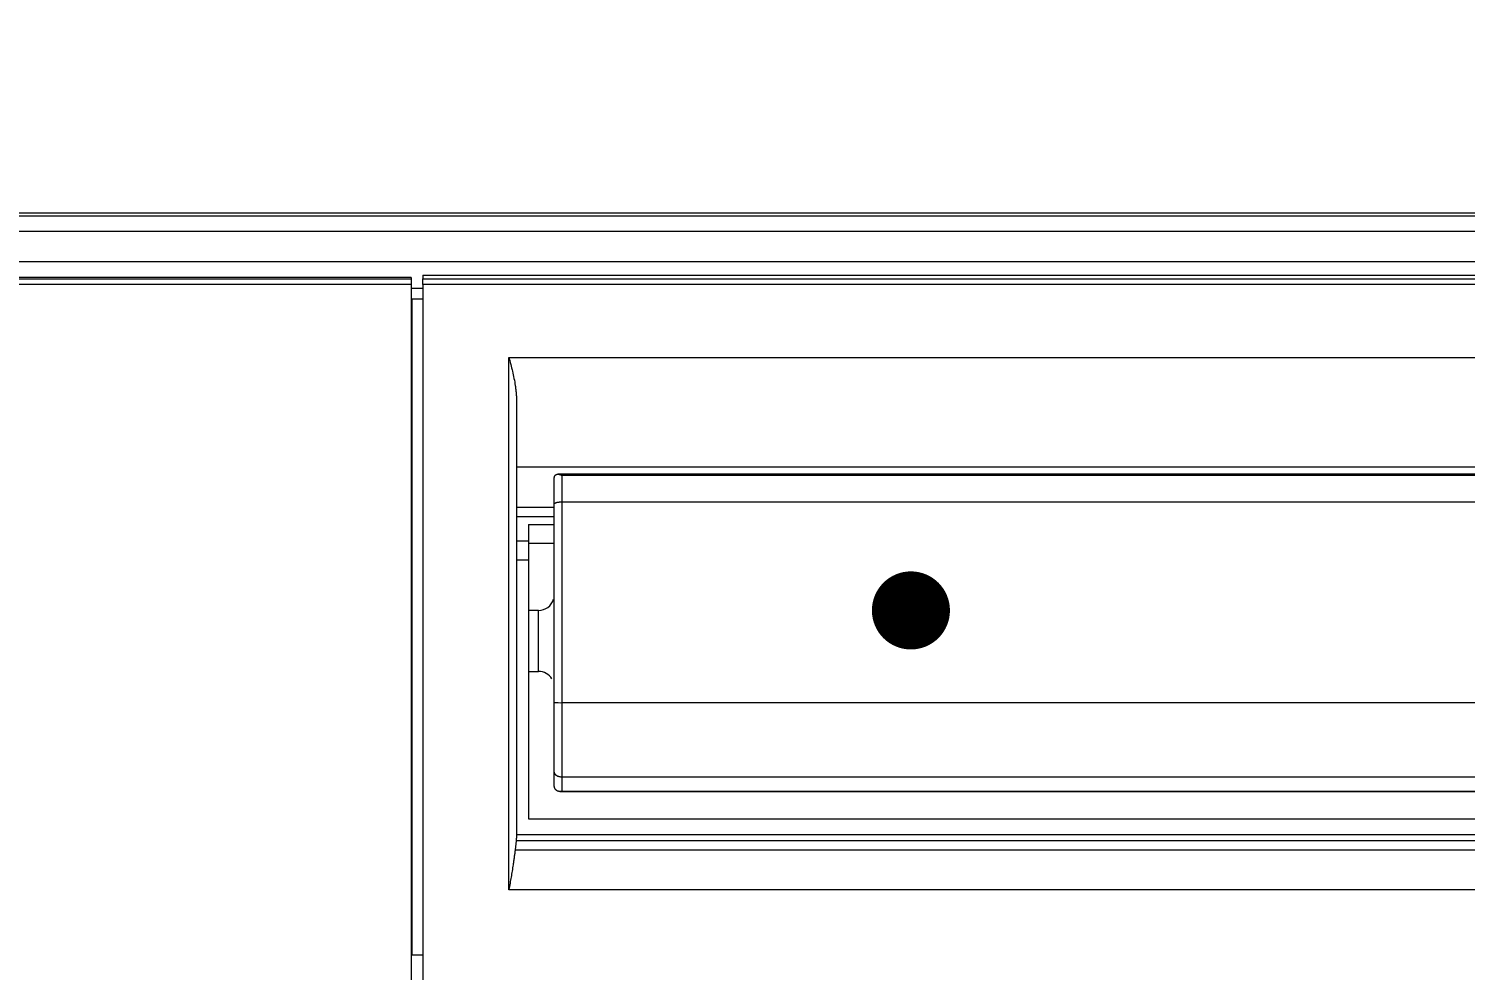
# Model space of a CAD drawing. Header units: metres. Extents: x -101133.8 to -101066.7, y -24899.3 to -24824.7.
# Drawn here: x -101102.5783 to -101102.3943, y -24845.297 to -24845.1764 of the extents above; entities that cross this region are included whole.
import ezdxf

# ---------------------------------------------------------------- set-up
doc = ezdxf.new("R2010")
doc.units = ezdxf.units.M
doc.header["$LTSCALE"] = 0.2
doc.header["$PDSIZE"] = -5
for name, color, linetype in [('CMT-COTATION DIVERS', 1, 'Continuous'), ('CMT-CVC-MATERIEL', 30, 'Continuous'), ('CMT-PLB-EU', 3, 'Continuous')]:
    doc.layers.add(name, color=color, linetype=linetype)
doc.styles.get("Standard").update_dxf_attribs({"font": 'arial.ttf'})
doc.dimstyles.get("Standard").update_dxf_attribs({"dimtxt": 0.18, "dimasz": 0.18, "dimexe": 0.18, "dimexo": 0.0625, "dimgap": 0.09, "dimtad": 0, "dimtih": 1, "dimtoh": 1, "dimdec": 4, "dimzin": 0, "dimdsep": 46, "dimtxsty": 'Standard', "dimcen": 0.09, "dimadec": 0, "dimazin": 0, "dimtfac": 1, "dimtdec": 4, "dimtofl": 0, "dimtmove": 0, "dimatfit": 3, "dimfxl": 1, "dimtolj": 1, "dimtzin": 0, "dimarcsym": 0})

# ---------------------------------------------------------------- blocks, each defined once
blk = doc.blocks.new('Cassette 600x600')
at = {"linetype": 'Continuous', "lineweight": 13}
for p, q in [((-19979.03, 413.01), (-19979.03, 551.21)), ((-19976.97, 551.21), (-19976.97, -35.19)), ((-19973.14, -35.19), (-19973.14, 551.21)), ((-19971.13, 551.21), (-19971.13, -35.19)), ((-19970.73, 551.21), (-19970.73, -35.19)), ((-19979.9, 413.01), (-19979.9, 549.89)), ((-19979.18, 549.89), (-19979.18, 413.01)), ((-19979.9, 413.01), (-20074.73, 413.01)), ((-20065.73, 412.91), (-19981.73, 412.91)), ((-20065.73, 412.91), (-20065.73, 411.51)), ((-19981.73, 413.01), (-19981.73, 412.91)), ((-19981.73, 412.91), (-19981.73, 411.51)), ((-19980.43, 411.51), (-19980.43, 413.01)), ((-19979.18, 413.01), (-19979.9, 413.01)), ((-19979.03, 413.01), (-19979.18, 413.01)), ((-19979.9, 411.51), (-20074.73, 411.51)), ((-19979.9, 104.51), (-19979.9, 411.51)), ((-19979.9, 411.51), (-19979.18, 411.51)), ((-19979.18, 411.51), (-19979.18, 104.51)), ((-19978.72, 411.51), (-19979.18, 411.51)), ((-19978.72, 411.51), (-19978.72, 104.51)), ((-20057.38, 400.51), (-19989.24, 400.51)), ((-20057.38, 115.51), (-20057.38, 400.51)), ((-20052.26, 399.7), (-20052.26, 116.31)), ((-20051.11, 399.59), (-20052.26, 399.7)), ((-20051.11, 116.42), (-20051.11, 399.59)), ((-19994.83, 399.51), (-20050.47, 399.51)), ((-20050.33, 399.51), (-20050.33, 116.51)), ((-20015.19, 398.01), (-20015.19, 399.51)), ((-20012.73, 399.51), (-20012.73, 398.01)), ((-20009.63, 394.71), (-20009.63, 399.51)), ((-20008.47, 394.71), (-20008.47, 399.51)), ((-20003.29, 116.51), (-20003.29, 399.51)), ((-19989.24, 400.51), (-19989.24, 115.51)), ((-20015.19, 398.01), (-20048.33, 398.01)), ((-20048.33, 398.01), (-20048.33, 118.01)), ((-20029.43, 398.01), (-20029.43, 396.71)), ((-20021.63, 396.71), (-20021.63, 398.01)), ((-20012.73, 398.01), (-20015.19, 398.01)), ((-20013.03, 398.01), (-20013.03, 394.71)), ((-20010.61, 398.01), (-20012.73, 398.01)), ((-20010.61, 398.01), (-20010.61, 394.71)), ((-20029.43, 396.71), (-20021.63, 396.71)), ((-20044.82, 393.97), (-20044.82, 122.04)), ((-20044.11, 394.7), (-20043.93, 394.71)), ((-20043.93, 394.71), (-20042.33, 394.71)), ((-20042.33, 394.71), (-20033.4, 394.71)), ((-20033.4, 394.71), (-20008.02, 394.71)), ((-20008.02, 394.71), (-20004.88, 394.71)), ((-20004.88, 394.71), (-20004.66, 394.69)), ((-20004.19, 121.78), (-20004.19, 394.23)), ((-20042.93, 393.71), (-20044.78, 393.71)), ((-20044.78, 393.71), (-20044.78, 122.31)), ((-20042.93, 393.71), (-20042.93, 122.31)), ((-20033.43, 393.71), (-20042.93, 393.71)), ((-20033.43, 393.71), (-20033.43, 122.31)), ((-20007.73, 393.71), (-20033.43, 393.71)), ((-20007.73, 393.71), (-20007.73, 122.31)), ((-20004.35, 393.71), (-20007.73, 393.71)), ((-20004.35, 122.31), (-20004.35, 393.71))]:
    blk.add_line(p, q, dxfattribs=at)
at = {"linetype": 'Continuous', "const_width": 5}
blk.add_lwpolyline([(-20024.13, 349.01, 1), (-20019.13, 349.01, 1)], format="xyb", close=True, dxfattribs=at)
at = {"linetype": 'Continuous', "lineweight": 13}
for centre, radius, start, end in [((-20031.43, 396.71), 2, 300.8445, 0), ((-20019.63, 396.71), 2, 180, 253.2061), ((-20026.04, 393.95), 7.4, 174.1787, 181.9347)]:
    blk.add_arc(centre, radius, start, end, dxfattribs=at)
for points, knots in [([(-20052.26, 399.7), (-20052.42, 399.72), (-20052.58, 399.74), (-20052.74, 399.76), (-20052.9, 399.79), (-20053.06, 399.81), (-20053.23, 399.83), (-20053.39, 399.85), (-20053.56, 399.88), (-20053.72, 399.9), (-20053.87, 399.92), (-20054, 399.94), (-20054.2, 399.97), (-20054.42, 400), (-20054.71, 400.05), (-20054.99, 400.09), (-20055.26, 400.14), (-20055.52, 400.18), (-20055.77, 400.22), (-20056.03, 400.27), (-20056.27, 400.31), (-20056.56, 400.36), (-20056.85, 400.41), (-20057.17, 400.47), (-20057.35, 400.5), (-20057.35, 400.5), (-20057.36, 400.5), (-20057.36, 400.5), (-20057.36, 400.5), (-20057.36, 400.5), (-20057.37, 400.5), (-20057.37, 400.5), (-20057.37, 400.5), (-20057.38, 400.5), (-20057.38, 400.5), (-20057.38, 400.5), (-20057.38, 400.51)], [0, 0, 0, 0, 1, 1, 1, 2, 2, 2, 3, 3, 3, 4, 4, 4, 5, 5, 5, 6, 6, 6, 7, 7, 7, 8, 8, 8, 9, 9, 9, 10, 10, 10, 11, 11, 11, 12, 12, 12, 12]), ([(-20050.47, 399.51), (-20050.49, 399.51), (-20050.51, 399.51), (-20050.52, 399.51), (-20050.54, 399.51), (-20050.56, 399.51), (-20050.57, 399.52), (-20050.59, 399.52), (-20050.61, 399.52), (-20050.63, 399.52), (-20050.65, 399.53), (-20050.67, 399.53), (-20050.69, 399.53), (-20050.71, 399.54), (-20050.73, 399.54), (-20050.75, 399.54), (-20050.77, 399.55), (-20050.79, 399.55), (-20050.81, 399.56), (-20050.84, 399.56), (-20050.86, 399.56), (-20050.89, 399.57), (-20050.91, 399.57), (-20050.94, 399.58), (-20050.96, 399.58), (-20050.97, 399.58), (-20050.98, 399.58), (-20051, 399.58), (-20051.01, 399.58), (-20051.02, 399.58), (-20051.03, 399.59), (-20051.05, 399.59), (-20051.06, 399.59), (-20051.07, 399.59), (-20051.08, 399.59), (-20051.09, 399.59), (-20051.11, 399.59)], [0, 0, 0, 0, 1, 1, 1, 2, 2, 2, 3, 3, 3, 4, 4, 4, 5, 5, 5, 6, 6, 6, 7, 7, 7, 8, 8, 8, 9, 9, 9, 10, 10, 10, 11, 11, 11, 12, 12, 12, 12]), ([(-19989.24, 400.51), (-19989.25, 400.5), (-19989.25, 400.5), (-19989.25, 400.5), (-19989.25, 400.5), (-19989.25, 400.5), (-19989.26, 400.5), (-19989.26, 400.5), (-19989.26, 400.5), (-19989.26, 400.5), (-19989.26, 400.5), (-19989.26, 400.5), (-19989.27, 400.5), (-19989.46, 400.45), (-19989.82, 400.35), (-19990.14, 400.27), (-19990.46, 400.19), (-19990.74, 400.12), (-19991.02, 400.05), (-19991.31, 399.98), (-19991.6, 399.91), (-19991.92, 399.85), (-19992.24, 399.79), (-19992.58, 399.73), (-19992.83, 399.69), (-19993.03, 399.66), (-19993.17, 399.65), (-19993.33, 399.63), (-19993.48, 399.61), (-19993.66, 399.6), (-19993.83, 399.58), (-19994, 399.57), (-19994.16, 399.55), (-19994.33, 399.54), (-19994.49, 399.53), (-19994.66, 399.52), (-19994.83, 399.51)], [0, 0, 0, 0, 1, 1, 1, 2, 2, 2, 3, 3, 3, 4, 4, 4, 5, 5, 5, 6, 6, 6, 7, 7, 7, 8, 8, 8, 9, 9, 9, 10, 10, 10, 11, 11, 11, 12, 12, 12, 12]), ([(-20044.78, 393.71), (-20044.78, 393.71), (-20044.78, 393.71), (-20044.78, 393.71), (-20044.78, 393.71), (-20044.78, 393.71), (-20044.78, 393.71), (-20044.78, 393.71), (-20044.78, 393.71), (-20044.78, 393.71), (-20044.78, 393.71), (-20044.78, 393.71), (-20044.78, 393.71), (-20044.78, 393.72), (-20044.78, 393.73), (-20044.79, 393.74), (-20044.79, 393.76), (-20044.79, 393.77), (-20044.79, 393.78), (-20044.8, 393.79), (-20044.8, 393.8), (-20044.8, 393.81), (-20044.8, 393.82), (-20044.81, 393.83), (-20044.81, 393.84), (-20044.81, 393.86), (-20044.81, 393.9), (-20044.82, 393.93), (-20044.82, 393.96), (-20044.82, 393.98), (-20044.82, 394.01), (-20044.82, 394.04), (-20044.81, 394.06), (-20044.81, 394.09), (-20044.8, 394.12), (-20044.8, 394.15), (-20044.79, 394.17), (-20044.79, 394.2), (-20044.78, 394.21), (-20044.77, 394.23), (-20044.77, 394.25), (-20044.76, 394.27), (-20044.75, 394.29), (-20044.74, 394.31), (-20044.73, 394.33), (-20044.72, 394.35), (-20044.71, 394.36), (-20044.69, 394.38), (-20044.68, 394.4), (-20044.67, 394.42), (-20044.66, 394.43), (-20044.65, 394.44), (-20044.64, 394.45), (-20044.63, 394.46), (-20044.62, 394.47), (-20044.6, 394.49), (-20044.59, 394.5), (-20044.58, 394.51), (-20044.56, 394.52), (-20044.55, 394.53), (-20044.54, 394.54), (-20044.52, 394.55), (-20044.52, 394.56), (-20044.51, 394.56), (-20044.5, 394.57), (-20044.48, 394.58), (-20044.47, 394.58), (-20044.46, 394.59), (-20044.45, 394.59), (-20044.44, 394.6), (-20044.43, 394.61), (-20044.42, 394.61), (-20044.4, 394.62), (-20044.39, 394.62), (-20044.38, 394.63), (-20044.37, 394.63), (-20044.36, 394.64), (-20044.34, 394.64), (-20044.33, 394.65), (-20044.32, 394.65), (-20044.31, 394.66), (-20044.29, 394.66), (-20044.28, 394.66), (-20044.27, 394.67), (-20044.25, 394.67), (-20044.24, 394.67), (-20044.23, 394.67), (-20044.22, 394.68), (-20044.2, 394.68), (-20044.19, 394.68), (-20044.18, 394.68), (-20044.17, 394.69), (-20044.16, 394.69), (-20044.14, 394.69), (-20044.13, 394.69), (-20044.12, 394.69), (-20044.11, 394.7)], [0, 0, 0, 0, 1, 1, 1, 2, 2, 2, 3, 3, 3, 4, 4, 4, 5, 5, 5, 6, 6, 6, 7, 7, 7, 8, 8, 8, 9, 9, 9, 10, 10, 10, 11, 11, 11, 12, 12, 12, 13, 13, 13, 14, 14, 14, 15, 15, 15, 16, 16, 16, 17, 17, 17, 18, 18, 18, 19, 19, 19, 20, 20, 20, 21, 21, 21, 22, 22, 22, 23, 23, 23, 24, 24, 24, 25, 25, 25, 26, 26, 26, 27, 27, 27, 28, 28, 28, 29, 29, 29, 30, 30, 30, 31, 31, 31, 32, 32, 32, 32]), ([(-20042.33, 394.71), (-20042.33, 394.71), (-20042.33, 394.7), (-20042.34, 394.7), (-20042.34, 394.7), (-20042.34, 394.7), (-20042.34, 394.7), (-20042.35, 394.7), (-20042.35, 394.7), (-20042.35, 394.7), (-20042.35, 394.7), (-20042.36, 394.7), (-20042.36, 394.7), (-20042.37, 394.7), (-20042.38, 394.7), (-20042.38, 394.7), (-20042.39, 394.7), (-20042.4, 394.7), (-20042.41, 394.7), (-20042.42, 394.69), (-20042.43, 394.69), (-20042.44, 394.69), (-20042.44, 394.69), (-20042.45, 394.68), (-20042.46, 394.68), (-20042.47, 394.68), (-20042.49, 394.67), (-20042.51, 394.66), (-20042.53, 394.65), (-20042.54, 394.64), (-20042.56, 394.63), (-20042.57, 394.62), (-20042.59, 394.61), (-20042.6, 394.59), (-20042.62, 394.58), (-20042.63, 394.57), (-20042.65, 394.55), (-20042.66, 394.54), (-20042.68, 394.52), (-20042.69, 394.51), (-20042.7, 394.49), (-20042.72, 394.47), (-20042.73, 394.45), (-20042.74, 394.43), (-20042.75, 394.41), (-20042.76, 394.39), (-20042.78, 394.37), (-20042.79, 394.35), (-20042.8, 394.33), (-20042.81, 394.31), (-20042.82, 394.29), (-20042.83, 394.26), (-20042.84, 394.24), (-20042.85, 394.21), (-20042.86, 394.19), (-20042.86, 394.17), (-20042.87, 394.14), (-20042.88, 394.11), (-20042.88, 394.09), (-20042.89, 394.06), (-20042.9, 394.04), (-20042.9, 394.01), (-20042.91, 393.98), (-20042.91, 393.96), (-20042.91, 393.93), (-20042.92, 393.9), (-20042.92, 393.87), (-20042.92, 393.85), (-20042.92, 393.82), (-20042.92, 393.79), (-20042.93, 393.76), (-20042.93, 393.73), (-20042.93, 393.71)], [0, 0, 0, 0, 1, 1, 1, 2, 2, 2, 3, 3, 3, 4, 4, 4, 5, 5, 5, 6, 6, 6, 7, 7, 7, 8, 8, 8, 9, 9, 9, 10, 10, 10, 11, 11, 11, 12, 12, 12, 13, 13, 13, 14, 14, 14, 15, 15, 15, 16, 16, 16, 17, 17, 17, 18, 18, 18, 19, 19, 19, 20, 20, 20, 21, 21, 21, 22, 22, 22, 23, 23, 23, 24, 24, 24, 24]), ([(-20008.02, 394.71), (-20008.02, 394.71), (-20008.02, 394.7), (-20008.02, 394.7), (-20008.02, 394.7), (-20008.02, 394.7), (-20008.01, 394.7), (-20008.01, 394.7), (-20008.01, 394.7), (-20008.01, 394.7), (-20008.01, 394.7), (-20008.01, 394.7), (-20008.01, 394.7), (-20008, 394.7), (-20008, 394.7), (-20007.99, 394.7), (-20007.99, 394.7), (-20007.99, 394.7), (-20007.98, 394.7), (-20007.98, 394.69), (-20007.97, 394.69), (-20007.97, 394.69), (-20007.97, 394.69), (-20007.96, 394.68), (-20007.96, 394.68), (-20007.95, 394.68), (-20007.94, 394.67), (-20007.93, 394.66), (-20007.93, 394.65), (-20007.92, 394.64), (-20007.91, 394.63), (-20007.9, 394.62), (-20007.9, 394.61), (-20007.89, 394.59), (-20007.88, 394.58), (-20007.87, 394.57), (-20007.87, 394.55), (-20007.86, 394.54), (-20007.85, 394.52), (-20007.85, 394.51), (-20007.84, 394.49), (-20007.83, 394.47), (-20007.83, 394.45), (-20007.82, 394.43), (-20007.82, 394.41), (-20007.81, 394.39), (-20007.8, 394.37), (-20007.8, 394.35), (-20007.79, 394.33), (-20007.79, 394.31), (-20007.78, 394.29), (-20007.78, 394.26), (-20007.77, 394.24), (-20007.77, 394.21), (-20007.77, 394.19), (-20007.76, 394.17), (-20007.76, 394.14), (-20007.76, 394.11), (-20007.75, 394.09), (-20007.75, 394.06), (-20007.75, 394.04), (-20007.74, 394.01), (-20007.74, 393.98), (-20007.74, 393.96), (-20007.74, 393.93), (-20007.74, 393.9), (-20007.74, 393.87), (-20007.73, 393.85), (-20007.73, 393.82), (-20007.73, 393.79), (-20007.73, 393.76), (-20007.73, 393.73), (-20007.73, 393.71)], [0, 0, 0, 0, 1, 1, 1, 2, 2, 2, 3, 3, 3, 4, 4, 4, 5, 5, 5, 6, 6, 6, 7, 7, 7, 8, 8, 8, 9, 9, 9, 10, 10, 10, 11, 11, 11, 12, 12, 12, 13, 13, 13, 14, 14, 14, 15, 15, 15, 16, 16, 16, 17, 17, 17, 18, 18, 18, 19, 19, 19, 20, 20, 20, 21, 21, 21, 22, 22, 22, 23, 23, 23, 24, 24, 24, 24]), ([(-20004.66, 394.69), (-20004.64, 394.69), (-20004.63, 394.69), (-20004.62, 394.69), (-20004.61, 394.68), (-20004.59, 394.68), (-20004.58, 394.68), (-20004.57, 394.68), (-20004.56, 394.67), (-20004.54, 394.67), (-20004.53, 394.67), (-20004.52, 394.66), (-20004.51, 394.66), (-20004.49, 394.66), (-20004.48, 394.65), (-20004.47, 394.65), (-20004.46, 394.64), (-20004.45, 394.64), (-20004.44, 394.64), (-20004.43, 394.63), (-20004.42, 394.63), (-20004.41, 394.62), (-20004.4, 394.62), (-20004.39, 394.61), (-20004.38, 394.6), (-20004.37, 394.6), (-20004.36, 394.59), (-20004.35, 394.59), (-20004.34, 394.58), (-20004.33, 394.57), (-20004.33, 394.56), (-20004.32, 394.56), (-20004.31, 394.55), (-20004.3, 394.54), (-20004.3, 394.54), (-20004.29, 394.53), (-20004.28, 394.52), (-20004.28, 394.51), (-20004.27, 394.5), (-20004.26, 394.49), (-20004.25, 394.47), (-20004.24, 394.46), (-20004.24, 394.45), (-20004.23, 394.43), (-20004.22, 394.42), (-20004.22, 394.41), (-20004.21, 394.39), (-20004.21, 394.38), (-20004.21, 394.37), (-20004.2, 394.35), (-20004.2, 394.33), (-20004.2, 394.31), (-20004.19, 394.29), (-20004.19, 394.27), (-20004.19, 394.25), (-20004.19, 394.22), (-20004.19, 394.2), (-20004.19, 394.18), (-20004.19, 394.16), (-20004.2, 394.14), (-20004.2, 394.12), (-20004.21, 394.09), (-20004.21, 394.06), (-20004.22, 394.03), (-20004.23, 394), (-20004.24, 393.97), (-20004.25, 393.94), (-20004.26, 393.91), (-20004.27, 393.88), (-20004.28, 393.85), (-20004.3, 393.82), (-20004.31, 393.78), (-20004.32, 393.76), (-20004.33, 393.76), (-20004.33, 393.75), (-20004.33, 393.75), (-20004.33, 393.74), (-20004.33, 393.74), (-20004.34, 393.74), (-20004.34, 393.73), (-20004.34, 393.73), (-20004.34, 393.72), (-20004.34, 393.72), (-20004.35, 393.71), (-20004.35, 393.71), (-20004.35, 393.71), (-20004.35, 393.71), (-20004.35, 393.71), (-20004.35, 393.71), (-20004.35, 393.71), (-20004.35, 393.71), (-20004.35, 393.71), (-20004.35, 393.71), (-20004.35, 393.71), (-20004.35, 393.71), (-20004.35, 393.71), (-20004.35, 393.71)], [0, 0, 0, 0, 1, 1, 1, 2, 2, 2, 3, 3, 3, 4, 4, 4, 5, 5, 5, 6, 6, 6, 7, 7, 7, 8, 8, 8, 9, 9, 9, 10, 10, 10, 11, 11, 11, 12, 12, 12, 13, 13, 13, 14, 14, 14, 15, 15, 15, 16, 16, 16, 17, 17, 17, 18, 18, 18, 19, 19, 19, 20, 20, 20, 21, 21, 21, 22, 22, 22, 23, 23, 23, 24, 24, 24, 25, 25, 25, 26, 26, 26, 27, 27, 27, 28, 28, 28, 29, 29, 29, 30, 30, 30, 31, 31, 31, 32, 32, 32, 32])]:
    blk.add_open_spline(points, degree=3, knots=knots, dxfattribs=at)
at = {"linetype": 'Continuous', "lineweight": 25}
blk.add_point((-20021.63, 349.01), dxfattribs=at)
blk = doc.blocks.new('COT-45')
at = {"color": 0}
for p, q in [((0, -1), (0, 1)), ((-1, 0), (1, 0))]:
    blk.add_line(p, q, dxfattribs=at)
at = {"color": 0, "const_width": 0.4}
blk.add_lwpolyline([(-0.4419, -0.4419), (0.4419, 0.4419)], dxfattribs=at)
blk = doc.blocks.new('*D115')
at = {"layer": 'CMT-COTATION DIVERS', "color": 0, "lineweight": -2}
for p, q in [((-101104.27264, -24845.84008), (-101104.27264, -24844.52854)), ((-101102.47198, -24844.89659), (-101102.47198, -24844.52854)), ((-101104.24764, -24844.57854), (-101102.49698, -24844.57854))]:
    blk.add_line(p, q, dxfattribs=at)
at = {"layer": 'Defpoints', "color": 0, "lineweight": 15}
for p in [(-101102.47198, -24844.57854), (-101102.47198, -24844.92659), (-101104.27264, -24845.87008)]:
    blk.add_point(p, dxfattribs=at)
at = {"layer": 'CMT-COTATION DIVERS', "color": 0, "lineweight": -2, "xscale": 0.025, "yscale": 0.025, "zscale": 0.025, "rotation": 180}
blk.add_blockref('COT-45', (-101104.27264, -24844.57854), dxfattribs=at)
at = {"layer": 'CMT-COTATION DIVERS', "color": 0, "lineweight": -2, "xscale": 0.025, "yscale": 0.025, "zscale": 0.025}
blk.add_blockref('COT-45', (-101102.47198, -24844.57854), dxfattribs=at)
at = {"layer": 'CMT-COTATION DIVERS', "color": 0, "lineweight": 15, "insert": (-101103.37231, -24844.50275), "char_height": 0.075, "attachment_point": 5}
blk.add_mtext('\\A1;180', dxfattribs=at)

msp = doc.modelspace()

# ---------------------------------------------------------------- linework, layer by layer
at = {"layer": 'CMT-PLB-EU', "linetype": 'Continuous', "lineweight": 20}
msp.add_lwpolyline([(-101102.48293, -24845.02824, 0, 0, 0), (-101102.63293, -24845.28805, 0.045, 0, 0), (-101102.70793, -24845.41795, 0, 0, 0)], format="xyseb", dxfattribs=at)

# ---------------------------------------------------------------- block references
at = {"layer": 'CMT-CVC-MATERIEL', "xscale": 0.001, "yscale": 0.001, "zscale": 0.001, "rotation": 90}
msp.add_blockref('Cassette 600x600', (-101102.11629, -24825.22928), dxfattribs=at)

# ---------------------------------------------------------------- dimensions: what is measured, and where the dimension line sits
at = {"layer": 'CMT-COTATION DIVERS', "lineweight": 15}
dim = msp.add_linear_dim(base=(-101102.47198, -24844.57854), p1=(-101104.27264, -24845.87008), p2=(-101102.47198, -24844.92659), dimstyle='Standard', override={"dimscale": 0.05, "dimtxt": 1.5, "dimasz": 0.5, "dimexe": 1, "dimexo": 0.6, "dimgap": 0.75, "dimtad": 1, "dimtih": 0, "dimtoh": 0, "dimdec": 0, "dimlfac": 100, "dimblk": 'COT-45', "dimcen": 0, "dimadec": 2, "dimazin": 2, "dimtdec": 2, "dimtix": 1, "dimtmove": 1, "dimfrac": 1}, dxfattribs=at)
dim.commit()
dim.dimension.update_dxf_attribs({"geometry": '*D115', "text_midpoint": (-101103.37231, -24844.50275)})

doc.saveas('drawing.dxf')
